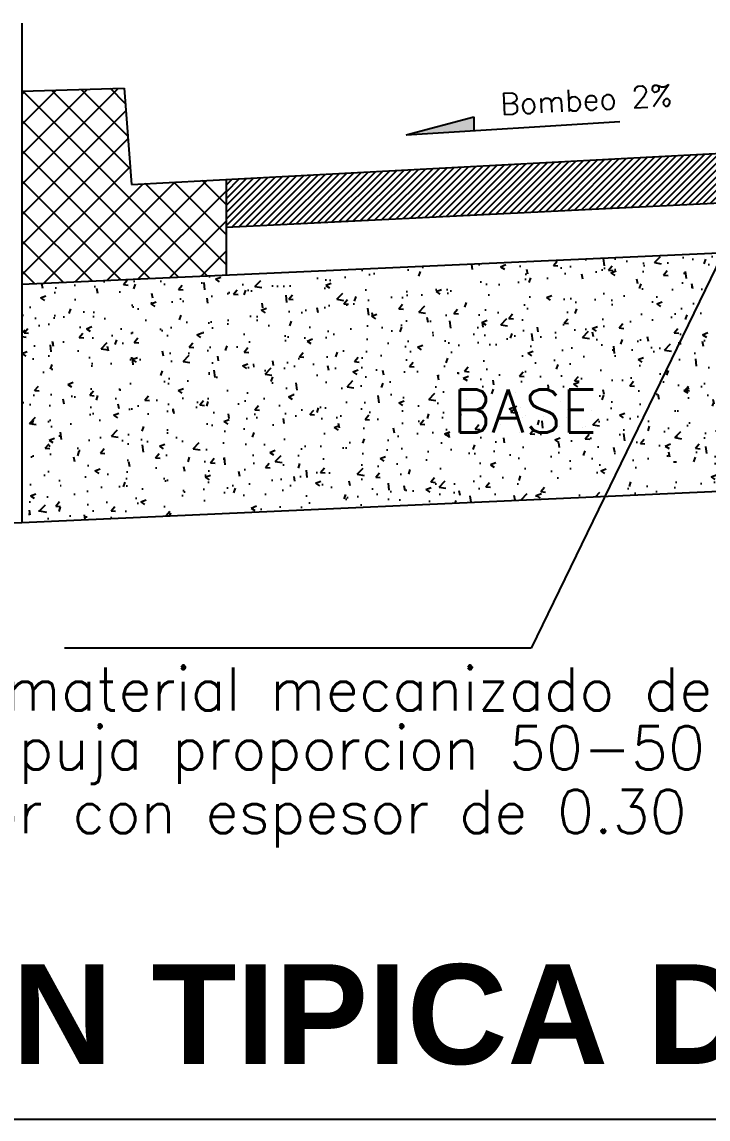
# Model space of a CAD drawing. Header units: millimetres. Extents: x 605527 to 1211550, y 1310999 to 2622648.
# Drawn here: x 605872.9 to 605891.06, y 1311209.85 to 1311238.89 of the extents above; entities that cross this region are included whole.
import ezdxf

# ---------------------------------------------------------------- set-up
doc = ezdxf.new("R2010")
doc.units = ezdxf.units.MM
doc.layers.add('acera', color=8, linetype='Continuous')
doc.layers.add('datos y tabla de areas', color=170, linetype='Continuous')
doc.styles.add('ARIALTEXT', font='')
doc.styles.add('ROMANS', font='ROMANS', dxfattribs={"height": 0.2})
doc.styles.get('ARIALTEXT').set_extended_font_data('Arial', bold=True)

# ---------------------------------------------------------------- blocks, each defined once
blk = doc.blocks.new('A$C42CB68AE')
at = {"color": 0, "linetype": 'ByBlock'}
for p, q in [((0.1016, 9.2456), (0.254, 9.2456)), ((0.1016, 0.7592), (0.1016, 9.2456)), ((0.254, 9.144), (0.254, 9.2456)), ((0.254, 9.144), (1.6113, 9.144)), ((0.254, 8.7376), (0.254, 9.0424)), ((0.254, 9.0424), (1.0278, 9.0424)), ((1.9019, 8.89), (2.6701, 8.89)), ((0.254, 0.7592), (0.254, 8.5024)), ((0, 0), (0.1016, 0.7592)), ((0.1016, 0.762), (0.254, 0.762)), ((0.3556, 0), (0.254, 0.7592)), ((0, 0), (0.3556, 0))]:
    blk.add_line(p, q, dxfattribs=at)
for centre, radius, start, end in [((1.9207, 5.6409), 3.5167, 79.01502, 118.29006), ((2.5654, 8.9662), 0.1295, 281.30993, 78.69007), ((2.0487, 5.5748), 3.4584, 92.56761, 120.78099), ((2.0066, 8.9662), 0.1295, 150.62553, 258.69007), ((2.286, 9.7028), 0.9158, 250.55996, 289.44004), ((0.3048, 8.5024), 0.0508, 120.78099, 180)]:
    blk.add_arc(centre, radius, start, end, dxfattribs=at)

msp = doc.modelspace()

# ---------------------------------------------------------------- hatches: boundary and pattern name
h = msp.add_hatch()
h.set_pattern_fill('ANSI31', color=8, scale=1.016123, style=0)
h.set_pattern_definition([(45, (323163.07987, 768829.36307), (-0.08981343563, 0.08981343563), [])])
h.paths.add_polyline_path([(605878.301, 1311234.721), (605878.301, 1311233.455), (605894.298, 1311234.239), (605894.298, 1311235.569)])
at = {"layer": 'acera'}
msp.add_hatch(color=7, dxfattribs=at).paths.add_polyline_path([(605884.856, 1311236.378), (605883.067, 1311235.899), (605884.856, 1311236.012)])
at = {"layer": 'acera', "true_color": 0xe3e3e3}
h = msp.add_hatch(dxfattribs=at)
h.set_pattern_fill('AR-CONC', color=254, scale=0.203225, style=0)
h.set_pattern_definition([(50, (163189.4427, 465372.0801), (1.4576491801, -0.1275277791), [0.1524184545, -1.6766029995]), (355, (163189.4427, 465372.0801), (-0.281976851, 1.5286395), [0.1219347636, -1.3412823996]), (100.4514, (163189.5641, 465372.0695), (1.1756734117, 1.401110793), [0.12953575, -1.4248932946]), (46.1842, (163189.4427, 465372.4866), (2.1688964162, -0.3363753647), [0.228627682, -2.5149044993]), (96.6356, (163189.6234, 465372.4586), (1.899464601, 1.979647205), [0.194303631, -2.1373396005]), (351.1842, (163189.4427, 465372.4866), (1.8994630555, 1.9796486887), [0.1829021454, -2.0119235994]), (21, (163189.6459, 465372.385), (1.2130620049, -0.8182206542), [0.1524184545, -1.6766029995]), (326, (163189.6459, 465372.385), (0.4944766246, 1.473683322), [0.1219347636, -1.3412823996]), (71.4514, (163189.747, 465372.3168), (1.7075391265, 0.6554613312), [0.12953575, -1.4248932946]), (37.5, (163189.44267, 465372.08014), (0.02471181806, 0.67652222286), [0, -1.32502443114, 0, -1.3616048602, 0, -1.3463630148]), (7.5, (163189.4427, 465372.0801), (0.534622031, 0.8015416475), [0, -0.7763179949, 0, -1.29454074024, 0, -0.51314213016]), (327.5, (163188.9895, 465372.08014), (1.08485854267, -0.04583704922), [0, -0.508061515, 0, -1.5851519268, 0, -2.1033746721]), (317.5, (163188.7863, 465372.0801), (1.1851777949, 0.2034379559), [0, -0.6604799695, 0, -1.0527034591, 0, -1.4937008541])])
h.paths.add_polyline_path([(605872.895, 1311231.946), (605872.895, 1311225.637), (605899.924, 1311226.854), (605899.924, 1311233.163)])

# ---------------------------------------------------------------- linework, layer by layer
for p, q in [((605872.895, 1311225.637), (605899.924, 1311226.854)), ((605863.886, 1311225.266), (605872.895, 1311225.637))]:
    msp.add_line(p, q)
at = {"color": 1}
msp.add_line((605858.605, 1311209.848), (605941.243, 1311209.848), dxfattribs=at)
at = {"layer": 'acera', "color": 7}
for p, q in [((605883.067, 1311235.899), (605884.856, 1311236.378)), ((605884.856, 1311236.378), (605884.856, 1311236.012)), ((605883.067, 1311235.899), (605888.718, 1311236.256)), ((605878.301, 1311233.455), (605899.924, 1311234.515)), ((605891.418, 1311232.708), (605886.375, 1311222.311)), ((605872.895, 1311231.946), (605872.895, 1311225.637)), ((605886.375, 1311222.311), (605874.018, 1311222.311))]:
    msp.add_line(p, q, dxfattribs=at)
at = {"layer": 'datos y tabla de areas', "color": 0}
for p, q in [((605872.895, 1311238.853), (605872.895, 1311231.946)), ((605872.895, 1311237.051), (605875.598, 1311237.132)), ((605872.895, 1311234.58), (605875.443, 1311237.127)), ((605872.895, 1311235.376), (605874.622, 1311237.103)), ((605872.895, 1311236.172), (605873.801, 1311237.078)), ((605872.895, 1311236.969), (605872.98, 1311237.054)), ((605877.801, 1311232.167), (605872.917, 1311237.052)), ((605875.762, 1311235.002), (605873.69, 1311237.075)), ((605875.696, 1311235.865), (605874.463, 1311237.098)), ((605875.629, 1311236.728), (605875.236, 1311237.121)), ((605875.598, 1311237.132), (605875.794, 1311234.588)), ((605872.895, 1311233.783), (605875.644, 1311236.532)), ((605877.039, 1311232.133), (605872.895, 1311236.277)), ((605872.895, 1311232.987), (605875.701, 1311235.793)), ((605876.277, 1311232.099), (605872.895, 1311235.48)), ((605875.794, 1311234.588), (605894.298, 1311235.569)), ((605872.895, 1311232.191), (605875.758, 1311235.054)), ((605875.515, 1311232.064), (605872.895, 1311234.684)), ((605873.474, 1311231.972), (605876.106, 1311234.604)), ((605874.307, 1311232.01), (605876.947, 1311234.649)), ((605875.141, 1311232.047), (605877.787, 1311234.694)), ((605878.301, 1311232.464), (605876.158, 1311234.607)), ((605878.301, 1311233.26), (605876.914, 1311234.647)), ((605878.301, 1311234.056), (605877.67, 1311234.687)), ((605878.301, 1311234.721), (605878.301, 1311232.19)), ((605875.975, 1311232.085), (605878.301, 1311234.411)), ((605874.753, 1311232.03), (605872.895, 1311233.888)), ((605876.809, 1311232.123), (605878.301, 1311233.615)), ((605872.895, 1311231.946), (605899.924, 1311233.163)), ((605873.991, 1311231.996), (605872.895, 1311233.091)), ((605877.643, 1311232.16), (605878.301, 1311232.818)), ((605873.229, 1311231.961), (605872.895, 1311232.295))]:
    msp.add_line(p, q, dxfattribs=at)

# ---------------------------------------------------------------- block references
at = {"layer": 'datos y tabla de areas', "color": 0, "xscale": 3.00358929852373, "yscale": 3.00358929852373, "zscale": 12.01435408367224}
msp.add_blockref('A$C42CB68AE', (605870.573, 1311238.853), dxfattribs=at)

# ---------------------------------------------------------------- texts
at = {"style": 'ROMANS'}
msp.add_text('Bombeo 2%%%', height=0.57157, rotation=3.0589, dxfattribs=at).set_placement((605885.573, 1311236.423))
at = {"color": 7, "style": 'ROMANS'}
msp.add_text('BASE', height=1.1431, dxfattribs=at).set_placement((605884.293, 1311228.018))
at = {"style": 'ROMANS'}
for s, p in [('Sub-base de material mecanizado de ', (605861.389, 1311220.66)), ('hormigon y talpuja proporcion 50-50', (605861.389, 1311219.101)), ('90%%% de proctor con espesor de 0.30 mts.', (605861.389, 1311217.416))]:
    msp.add_text(s, height=1.14314, dxfattribs=at).set_placement(p)
at = {"color": 3, "insert": (605858.49, 1311213.945), "char_height": 2.64065, "attachment_point": 1, "style": 'ARIALTEXT'}
msp.add_mtext('SECCION TIPICA DE CALLE CON BOULEVARD', dxfattribs=at)

doc.saveas('drawing.dxf')
